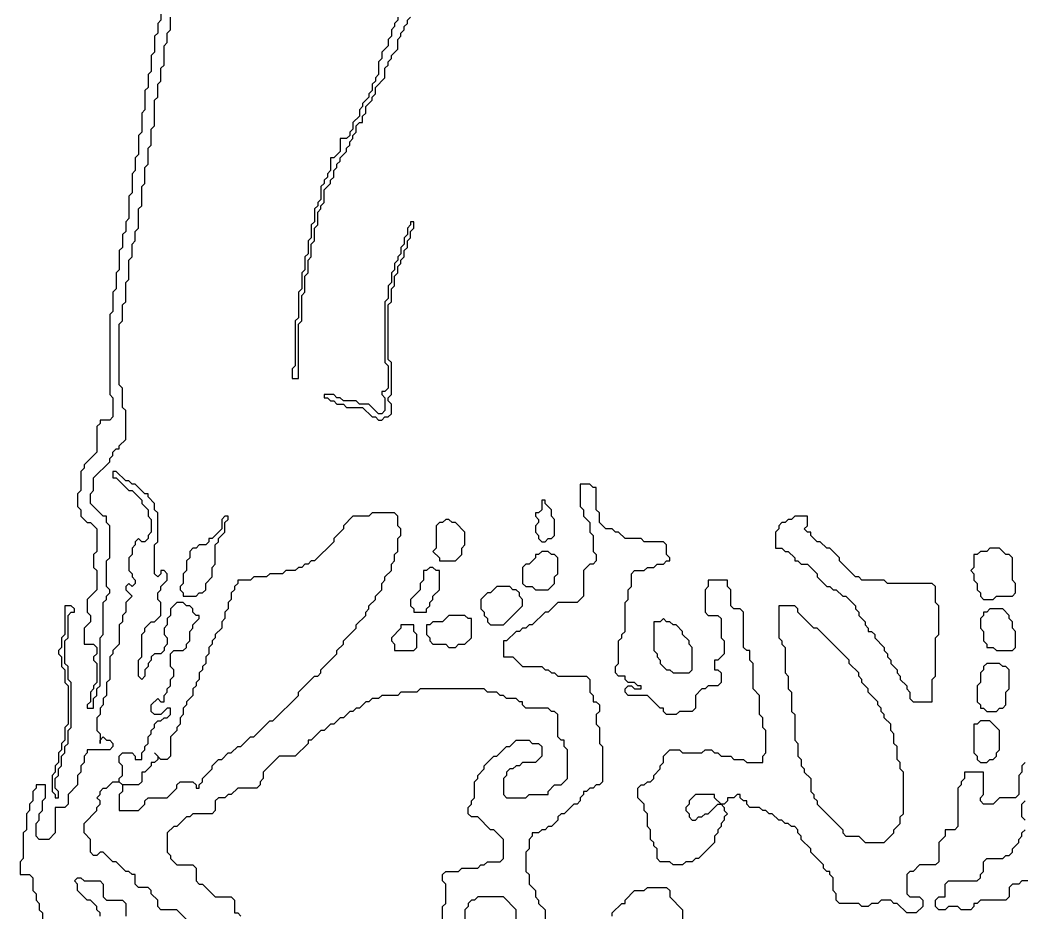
# Model space of a CAD drawing. Header units: metres. Extents: x 0 to 100, y 0 to 128.
# Drawn here: x 39.8 to 47.62, y 64.08 to 71.05 of the extents above; entities that cross this region are included whole.
import ezdxf

# ---------------------------------------------------------------- set-up
doc = ezdxf.new("R2010")
doc.units = ezdxf.units.M

msp = doc.modelspace()

# ---------------------------------------------------------------- linework, layer by layer
for points in [[(40.9, 71.15), (40.9, 71.05), (40.875, 71.025), (40.875, 70.95), (40.85, 70.925), (40.85, 70.8), (40.825, 70.775), (40.825, 70.65), (40.8, 70.625), (40.8, 70.525), (40.775, 70.5), (40.775, 70.35), (40.75, 70.325), (40.75, 70.175), (40.725, 70.15), (40.725, 70), (40.7, 69.975), (40.7, 69.875), (40.675, 69.85), (40.675, 69.7), (40.65, 69.675), (40.65, 69.5), (40.625, 69.475), (40.625, 69.4), (40.6, 69.375), (40.6, 69.275), (40.575, 69.25), (40.575, 69.1), (40.55, 69.075), (40.55, 68.95), (40.525, 68.925), (40.525, 68.775), (40.5, 68.75), (40.5, 68.125), (40.525, 68.1), (40.525, 67.95), (40.5, 67.925), (40.425, 67.925), (40.425, 67.9), (40.4, 67.875), (40.4, 67.675), (40.3, 67.575), (40.3, 67.55), (40.275, 67.525), (40.275, 67.375), (40.25, 67.35), (40.25, 67.25), (40.275, 67.225), (40.275, 67.175), (40.325, 67.125), (40.35, 67.125), (40.4, 67.075), (40.4, 66.9), (40.375, 66.875), (40.375, 66.775), (40.4, 66.75), (40.4, 66.6), (40.325, 66.525), (40.325, 66.425), (40.35, 66.4), (40.35, 66.35), (40.3, 66.3), (40.3, 66.175), (40.375, 66.175), (40.4, 66.15), (40.4, 66.1), (40.375, 66.075), (40.375, 66.05), (40.4, 66.025), (40.4, 65.875), (40.375, 65.85), (40.375, 65.825), (40.35, 65.8), (40.35, 65.725), (40.325, 65.7), (40.325, 65.675), (40.375, 65.675), (40.375, 65.75), (40.4, 65.775), (40.4, 65.825), (40.425, 65.85), (40.425, 66.225), (40.45, 66.25), (40.45, 66.5), (40.475, 66.525), (40.475, 66.55), (40.5, 66.575), (40.5, 66.6), (40.475, 66.625), (40.475, 66.825), (40.5, 66.85), (40.5, 67.1), (40.475, 67.125), (40.475, 67.175), (40.45, 67.175), (40.35, 67.275), (40.35, 67.35), (40.375, 67.375), (40.375, 67.475), (40.5, 67.6), (40.5, 67.625), (40.525, 67.65), (40.525, 67.675), (40.55, 67.7), (40.575, 67.7), (40.575, 67.725), (40.625, 67.775), (40.625, 68), (40.6, 68.025), (40.6, 68.175), (40.575, 68.2), (40.575, 68.675), (40.6, 68.7), (40.6, 68.825), (40.625, 68.85), (40.625, 69), (40.65, 69.025), (40.65, 69.175), (40.675, 69.2), (40.675, 69.3), (40.7, 69.325), (40.7, 69.4), (40.725, 69.425), (40.725, 69.575), (40.75, 69.6), (40.75, 69.75), (40.775, 69.775), (40.775, 69.9), (40.8, 69.925), (40.8, 70.05), (40.825, 70.075), (40.825, 70.2), (40.85, 70.225), (40.85, 70.425), (40.875, 70.45), (40.875, 70.55), (40.9, 70.575), (40.9, 70.675), (40.925, 70.7), (40.925, 70.85), (40.95, 70.875), (40.95, 70.95), (40.975, 70.975), (40.975, 71.075)], [(42.75, 71.075), (42.75, 71.05), (42.725, 71.025), (42.725, 71), (42.7, 70.975), (42.7, 70.925), (42.675, 70.9), (42.675, 70.85), (42.625, 70.8), (42.625, 70.75), (42.6, 70.725), (42.6, 70.625), (42.575, 70.6), (42.575, 70.575), (42.55, 70.55), (42.55, 70.5), (42.525, 70.475), (42.525, 70.45), (42.475, 70.4), (42.475, 70.375), (42.45, 70.35), (42.45, 70.3), (42.4, 70.25), (42.4, 70.2), (42.375, 70.175), (42.375, 70.15), (42.35, 70.125), (42.3, 70.125), (42.3, 70.025), (42.25, 69.975), (42.225, 69.975), (42.225, 69.875), (42.2, 69.85), (42.2, 69.825), (42.175, 69.8), (42.175, 69.775), (42.15, 69.75), (42.15, 69.65), (42.125, 69.625), (42.125, 69.6), (42.1, 69.575), (42.1, 69.475), (42.075, 69.45), (42.075, 69.35), (42.05, 69.325), (42.05, 69.225), (42.025, 69.2), (42.025, 69.1), (42, 69.075), (42, 68.95), (41.975, 68.925), (41.975, 68.725), (41.95, 68.7), (41.95, 68.35), (41.925, 68.325), (41.925, 68.25), (41.975, 68.25), (41.975, 68.675), (42, 68.7), (42, 68.9), (42.025, 68.925), (42.025, 69.05), (42.05, 69.075), (42.05, 69.175), (42.075, 69.2), (42.075, 69.3), (42.1, 69.325), (42.1, 69.425), (42.125, 69.45), (42.125, 69.55), (42.15, 69.575), (42.15, 69.6), (42.175, 69.625), (42.175, 69.725), (42.225, 69.775), (42.225, 69.8), (42.25, 69.825), (42.25, 69.875), (42.275, 69.9), (42.275, 69.925), (42.3, 69.95), (42.3, 69.975), (42.35, 70.025), (42.35, 70.05), (42.375, 70.075), (42.375, 70.1), (42.4, 70.125), (42.4, 70.15), (42.425, 70.175), (42.425, 70.225), (42.45, 70.25), (42.475, 70.25), (42.475, 70.3), (42.5, 70.325), (42.5, 70.375), (42.55, 70.425), (42.55, 70.45), (42.575, 70.475), (42.575, 70.525), (42.65, 70.6), (42.65, 70.675), (42.675, 70.7), (42.675, 70.725), (42.7, 70.75), (42.7, 70.775), (42.75, 70.825), (42.75, 70.9), (42.775, 70.925), (42.775, 70.95), (42.8, 70.975), (42.8, 71), (42.825, 71.025), (42.825, 71.05), (42.85, 71.075)], [(41.225, 63.9), (41.025, 64.1), (40.9, 64.1), (40.875, 64.125), (40.875, 64.175), (40.825, 64.225), (40.825, 64.25), (40.8, 64.275), (40.725, 64.275), (40.7, 64.3), (40.7, 64.375), (40.675, 64.375), (40.65, 64.4), (40.625, 64.4), (40.55, 64.475), (40.525, 64.475), (40.45, 64.55), (40.425, 64.55), (40.4, 64.525), (40.375, 64.525), (40.35, 64.55), (40.35, 64.65), (40.3, 64.7), (40.3, 64.775), (40.4, 64.875), (40.4, 64.9), (40.425, 64.925), (40.425, 64.95), (40.4, 64.975), (40.425, 65), (40.425, 65.025), (40.45, 65.05), (40.475, 65.05), (40.525, 65.1), (40.575, 65.1), (40.6, 65.075), (40.6, 65.025), (40.575, 65), (40.575, 64.875), (40.725, 64.875), (40.775, 64.925), (40.775, 64.95), (40.8, 64.975), (40.95, 64.975), (41.025, 65.05), (41.025, 65.075), (41.05, 65.1), (41.15, 65.1), (41.175, 65.075), (41.175, 65.05), (41.2, 65.05), (41.2, 65.075), (41.225, 65.1), (41.225, 65.125), (41.3, 65.2), (41.3, 65.225), (41.35, 65.275), (41.375, 65.275), (41.425, 65.325), (41.45, 65.325), (41.5, 65.375), (41.525, 65.375), (41.6, 65.45), (41.625, 65.45), (41.75, 65.575), (41.775, 65.575), (41.975, 65.775), (41.975, 65.8), (42.1, 65.925), (42.125, 65.925), (42.15, 65.95), (42.15, 65.975), (42.275, 66.1), (42.275, 66.125), (42.325, 66.175), (42.325, 66.2), (42.425, 66.3), (42.425, 66.325), (42.5, 66.4), (42.5, 66.425), (42.525, 66.45), (42.525, 66.475), (42.575, 66.525), (42.575, 66.55), (42.625, 66.6), (42.625, 66.65), (42.65, 66.675), (42.65, 66.7), (42.7, 66.75), (42.7, 66.8), (42.725, 66.825), (42.725, 66.875), (42.75, 66.9), (42.75, 67), (42.775, 67.025), (42.775, 67.075), (42.75, 67.1), (42.75, 67.175), (42.725, 67.2), (42.55, 67.2), (42.525, 67.175), (42.4, 67.175), (42.325, 67.1), (42.325, 67.075), (42.25, 67), (42.25, 66.975), (42.1, 66.825), (42.075, 66.825), (42.05, 66.8), (42.025, 66.8), (42, 66.775), (41.975, 66.775), (41.95, 66.75), (41.875, 66.75), (41.85, 66.725), (41.75, 66.725), (41.725, 66.7), (41.625, 66.7), (41.6, 66.675), (41.5, 66.675), (41.5, 66.65), (41.475, 66.625), (41.475, 66.6), (41.45, 66.575), (41.45, 66.525), (41.425, 66.5), (41.425, 66.45), (41.4, 66.425), (41.4, 66.375), (41.375, 66.35), (41.375, 66.3), (41.325, 66.25), (41.325, 66.225), (41.3, 66.2), (41.3, 66.175), (41.275, 66.15), (41.275, 66.1), (41.25, 66.075), (41.25, 66.025), (41.225, 66), (41.225, 65.975), (41.2, 65.95), (41.2, 65.9), (41.175, 65.875), (41.175, 65.85), (41.15, 65.825), (41.15, 65.775), (41.1, 65.725), (41.1, 65.7), (41.075, 65.675), (41.075, 65.625), (41.05, 65.6), (41.05, 65.55), (41.025, 65.525), (41.025, 65.5), (40.975, 65.45), (40.975, 65.3), (40.95, 65.275), (40.9, 65.275), (40.85, 65.325), (40.875, 65.3), (40.875, 65.275), (40.85, 65.25), (40.825, 65.25), (40.825, 65.225), (40.775, 65.175), (40.75, 65.175), (40.75, 65.1), (40.725, 65.075), (40.6, 65.075), (40.575, 65.1), (40.575, 65.125), (40.6, 65.15), (40.6, 65.225), (40.575, 65.25), (40.575, 65.3), (40.6, 65.325), (40.675, 65.325), (40.7, 65.3), (40.7, 65.275), (40.75, 65.275), (40.75, 65.325), (40.775, 65.35), (40.775, 65.375), (40.8, 65.4), (40.8, 65.45), (40.825, 65.475), (40.825, 65.5), (40.85, 65.525), (40.85, 65.55), (40.875, 65.575), (40.9, 65.575), (40.925, 65.6), (40.95, 65.6), (40.975, 65.625), (40.975, 65.675), (40.95, 65.675), (40.9, 65.625), (40.85, 65.625), (40.825, 65.65), (40.825, 65.7), (40.875, 65.75), (40.9, 65.725), (40.925, 65.725), (40.925, 65.775), (40.95, 65.8), (40.95, 65.825), (40.975, 65.85), (40.975, 65.9), (41, 65.925), (41, 65.975), (40.975, 66), (40.975, 66.1), (41, 66.125), (41.075, 66.125), (41.1, 66.15), (41.1, 66.175), (41.125, 66.2), (41.125, 66.275), (41.15, 66.3), (41.15, 66.325), (41.2, 66.375), (41.2, 66.4), (41.175, 66.4), (41.15, 66.425), (41.15, 66.45), (41.125, 66.475), (41.1, 66.475), (41.075, 66.5), (41.025, 66.5), (40.975, 66.45), (40.975, 66.4), (40.95, 66.375), (40.95, 66.325), (40.925, 66.3), (40.925, 66.25), (40.95, 66.225), (40.95, 66.175), (40.925, 66.15), (40.925, 66.125), (40.9, 66.1), (40.85, 66.1), (40.825, 66.075), (40.825, 66.05), (40.8, 66.025), (40.8, 66), (40.775, 65.975), (40.775, 65.925), (40.75, 65.9), (40.725, 65.925), (40.725, 66.05), (40.75, 66.075), (40.75, 66.25), (40.775, 66.275), (40.775, 66.3), (40.825, 66.35), (40.85, 66.35), (40.9, 66.4), (40.9, 66.5), (40.875, 66.525), (40.875, 66.575), (40.9, 66.6), (40.9, 66.625), (40.95, 66.675), (40.95, 66.725), (40.925, 66.75), (40.9, 66.75), (40.9, 66.725), (40.875, 66.7), (40.85, 66.725), (40.85, 66.95), (40.875, 66.975), (40.875, 67.2), (40.85, 67.225), (40.85, 67.275), (40.8, 67.325), (40.8, 67.35), (40.775, 67.35), (40.7, 67.425), (40.675, 67.425), (40.65, 67.45), (40.625, 67.45), (40.55, 67.525), (40.525, 67.525), (40.525, 67.475), (40.55, 67.475), (40.65, 67.375), (40.675, 67.375), (40.75, 67.3), (40.75, 67.275), (40.8, 67.225), (40.8, 67.175), (40.825, 67.15), (40.825, 67.05), (40.8, 67.025), (40.8, 67), (40.775, 66.975), (40.75, 66.975), (40.725, 67), (40.7, 66.975), (40.7, 66.95), (40.675, 66.925), (40.675, 66.875), (40.65, 66.85), (40.65, 66.75), (40.675, 66.725), (40.675, 66.7), (40.7, 66.675), (40.7, 66.65), (40.675, 66.625), (40.65, 66.65), (40.625, 66.625), (40.625, 66.6), (40.675, 66.55), (40.625, 66.5), (40.625, 66.425), (40.6, 66.4), (40.6, 66.35), (40.575, 66.325), (40.575, 66.175), (40.525, 66.125), (40.525, 66.1), (40.5, 66.075), (40.5, 65.9), (40.475, 65.875), (40.475, 65.775), (40.45, 65.75), (40.45, 65.7), (40.425, 65.675), (40.425, 65.625), (40.4, 65.6), (40.4, 65.5), (40.425, 65.475), (40.425, 65.4), (40.425, 65.425), (40.45, 65.45), (40.475, 65.425), (40.5, 65.425), (40.525, 65.4), (40.525, 65.375), (40.5, 65.35), (40.325, 65.35), (40.325, 65.325), (40.3, 65.3), (40.3, 65.25), (40.275, 65.225), (40.275, 65.175), (40.25, 65.15), (40.25, 65.075), (40.175, 65), (40.175, 64.925), (40.15, 64.9), (40.075, 64.9), (40.075, 64.7), (40.025, 64.65), (39.95, 64.65), (39.925, 64.675), (39.925, 64.775), (39.95, 64.8), (39.95, 64.85), (39.975, 64.875), (39.975, 64.95), (40, 64.975), (40, 65.075), (39.925, 65.075), (39.925, 65.05), (39.9, 65.025), (39.9, 64.95), (39.875, 64.925), (39.875, 64.875), (39.85, 64.85), (39.85, 64.725), (39.825, 64.7), (39.825, 64.5), (39.8, 64.475), (39.8, 64.375), (39.875, 64.375), (39.9, 64.35), (39.9, 64.25), (39.925, 64.225), (39.925, 64.175), (39.95, 64.15), (39.95, 64.1), (39.975, 64.075), (39.975, 64)], [(47.65, 65.25), (47.625, 65.225), (47.625, 65.175), (47.6, 65.15), (47.6, 65), (47.575, 64.975), (47.45, 64.975), (47.4, 64.925), (47.325, 64.925), (47.3, 64.95), (47.3, 64.975), (47.325, 65), (47.325, 65.175), (47.175, 65.175), (47.175, 65.125), (47.15, 65.1), (47.15, 65.075), (47.125, 65.05), (47.125, 64.75), (47.1, 64.725), (47.025, 64.725), (47.025, 64.675), (46.975, 64.625), (46.975, 64.475), (46.95, 64.45), (46.825, 64.45), (46.775, 64.4), (46.75, 64.4), (46.725, 64.375), (46.725, 64.225), (46.75, 64.2), (46.825, 64.2), (46.85, 64.175), (46.85, 64.125), (46.8, 64.075), (46.725, 64.075), (46.65, 64.15), (46.625, 64.15), (46.6, 64.175), (46.525, 64.175), (46.5, 64.15), (46.45, 64.15), (46.425, 64.125), (46.375, 64.125), (46.35, 64.15), (46.2, 64.15), (46.175, 64.175), (46.175, 64.225), (46.15, 64.25), (46.15, 64.35), (46.125, 64.375), (46.125, 64.4), (46.1, 64.4), (46.075, 64.425), (46.075, 64.45), (45.975, 64.55), (45.975, 64.575), (45.9, 64.65), (45.9, 64.675), (45.875, 64.7), (45.875, 64.725), (45.85, 64.75), (45.825, 64.75), (45.8, 64.775), (45.775, 64.775), (45.75, 64.8), (45.725, 64.8), (45.675, 64.85), (45.65, 64.85), (45.625, 64.875), (45.6, 64.875), (45.575, 64.9), (45.5, 64.9), (45.475, 64.925), (45.475, 64.95), (45.45, 64.95), (45.425, 64.975), (45.425, 65), (45.4, 65), (45.375, 64.975), (45.325, 64.975), (45.325, 64.95), (45.3, 64.925), (45.275, 64.925), (45.225, 64.975), (45.225, 65), (45.075, 65), (45.025, 64.95), (45.025, 64.925), (45, 64.9), (45, 64.875), (45.025, 64.85), (45.025, 64.825), (45.05, 64.8), (45.075, 64.8), (45.1, 64.825), (45.125, 64.825), (45.15, 64.85), (45.175, 64.85), (45.25, 64.925), (45.275, 64.925), (45.3, 64.9), (45.3, 64.875), (45.325, 64.85), (45.3, 64.825), (45.3, 64.8), (45.275, 64.775), (45.275, 64.75), (45.25, 64.725), (45.25, 64.7), (45.225, 64.675), (45.225, 64.625), (45.1, 64.5), (45.075, 64.5), (45.05, 64.475), (45, 64.475), (44.975, 64.45), (44.9, 64.45), (44.875, 64.475), (44.8, 64.475), (44.775, 64.5), (44.775, 64.575), (44.75, 64.6), (44.75, 64.625), (44.725, 64.65), (44.725, 64.725), (44.7, 64.75), (44.7, 64.85), (44.675, 64.875), (44.675, 64.925), (44.625, 64.975), (44.625, 65.05), (44.65, 65.075), (44.675, 65.075), (44.7, 65.1), (44.725, 65.1), (44.75, 65.125), (44.75, 65.15), (44.8, 65.2), (44.8, 65.225), (44.825, 65.25), (44.825, 65.3), (44.875, 65.35), (44.95, 65.35), (44.975, 65.325), (45.125, 65.325), (45.15, 65.35), (45.2, 65.35), (45.225, 65.325), (45.25, 65.325), (45.275, 65.3), (45.35, 65.3), (45.375, 65.275), (45.45, 65.275), (45.475, 65.25), (45.6, 65.25), (45.6, 65.3), (45.625, 65.325), (45.625, 65.5), (45.6, 65.525), (45.6, 65.6), (45.575, 65.625), (45.575, 65.775), (45.525, 65.825), (45.525, 66.025), (45.5, 66.05), (45.5, 66.125), (45.475, 66.125), (45.45, 66.15), (45.45, 66.425), (45.425, 66.45), (45.375, 66.45), (45.35, 66.475), (45.35, 66.6), (45.325, 66.625), (45.325, 66.675), (45.175, 66.675), (45.175, 66.625), (45.15, 66.6), (45.15, 66.425), (45.175, 66.4), (45.25, 66.4), (45.275, 66.375), (45.275, 66.225), (45.3, 66.2), (45.3, 66.1), (45.25, 66.05), (45.225, 66.05), (45.225, 65.975), (45.25, 65.975), (45.275, 65.95), (45.275, 65.875), (45.25, 65.85), (45.175, 65.85), (45.15, 65.825), (45.125, 65.825), (45.075, 65.775), (45.075, 65.675), (45.05, 65.65), (44.95, 65.65), (44.925, 65.625), (44.85, 65.625), (44.825, 65.65), (44.825, 65.675), (44.8, 65.675), (44.7, 65.775), (44.55, 65.775), (44.525, 65.8), (44.525, 65.825), (44.55, 65.85), (44.575, 65.85), (44.6, 65.825), (44.65, 65.825), (44.65, 65.85), (44.625, 65.85), (44.6, 65.875), (44.55, 65.875), (44.525, 65.9), (44.525, 65.925), (44.475, 65.925), (44.45, 65.95), (44.45, 66), (44.475, 66.025), (44.475, 66.2), (44.5, 66.225), (44.5, 66.25), (44.525, 66.275), (44.525, 66.5), (44.55, 66.525), (44.55, 66.6), (44.575, 66.625), (44.575, 66.725), (44.6, 66.75), (44.675, 66.75), (44.7, 66.775), (44.75, 66.775), (44.775, 66.8), (44.825, 66.8), (44.85, 66.825), (44.875, 66.825), (44.875, 66.85), (44.85, 66.875), (44.85, 66.95), (44.825, 66.975), (44.675, 66.975), (44.65, 67), (44.525, 67), (44.475, 67.05), (44.45, 67.05), (44.425, 67.075), (44.375, 67.075), (44.325, 67.125), (44.325, 67.2), (44.3, 67.225), (44.3, 67.4), (44.275, 67.4), (44.25, 67.425), (44.175, 67.425), (44.175, 67.25), (44.2, 67.225), (44.2, 67.175), (44.25, 67.125), (44.25, 67.05), (44.275, 67.025), (44.275, 66.9), (44.3, 66.875), (44.3, 66.825), (44.275, 66.8), (44.25, 66.8), (44.2, 66.75), (44.2, 66.55), (44.15, 66.5), (44, 66.5), (43.925, 66.425), (43.9, 66.425), (43.8, 66.325), (43.775, 66.325), (43.75, 66.3), (43.725, 66.3), (43.7, 66.275), (43.675, 66.275), (43.6, 66.2), (43.575, 66.2), (43.575, 66.075), (43.65, 66.075), (43.725, 66), (43.875, 66), (43.9, 65.975), (43.925, 65.975), (43.95, 65.95), (43.975, 65.95), (44, 65.925), (44.225, 65.925), (44.25, 65.9), (44.25, 65.8), (44.275, 65.775), (44.275, 65.725), (44.3, 65.725), (44.325, 65.7), (44.325, 65.65), (44.3, 65.625), (44.3, 65.55), (44.325, 65.525), (44.325, 65.4), (44.35, 65.375), (44.35, 65.1), (44.325, 65.075), (44.3, 65.075), (44.275, 65.05), (44.25, 65.05), (44.225, 65.025), (44.2, 65.025), (44.2, 65), (44.175, 64.975), (44.175, 64.95), (44.15, 64.925), (44.125, 64.925), (44.05, 64.85), (44.025, 64.85), (44, 64.825), (44, 64.8), (43.95, 64.75), (43.925, 64.75), (43.9, 64.725), (43.875, 64.725), (43.85, 64.7), (43.8, 64.7), (43.8, 64.675), (43.775, 64.65), (43.775, 64.575), (43.75, 64.55), (43.75, 64.4), (43.775, 64.375), (43.775, 64.3), (43.825, 64.25), (43.825, 64.2), (43.85, 64.175), (43.85, 64.15), (43.9, 64.1), (43.9, 64.025)], [(43.1, 64.025), (43.1, 64.125), (43.125, 64.15), (43.125, 64.3), (43.1, 64.325), (43.1, 64.375), (43.125, 64.4), (43.225, 64.4), (43.25, 64.425), (43.375, 64.425), (43.4, 64.45), (43.425, 64.45), (43.45, 64.475), (43.55, 64.475), (43.575, 64.5), (43.575, 64.65), (43.5, 64.725), (43.475, 64.725), (43.375, 64.825), (43.325, 64.825), (43.3, 64.85), (43.3, 64.9), (43.325, 64.925), (43.325, 64.95), (43.35, 64.975), (43.35, 65.1), (43.375, 65.125), (43.375, 65.15), (43.425, 65.2), (43.425, 65.225), (43.5, 65.3), (43.525, 65.3), (43.6, 65.375), (43.625, 65.375), (43.675, 65.425), (43.775, 65.425), (43.8, 65.4), (43.85, 65.4), (43.875, 65.375), (43.875, 65.3), (43.825, 65.25), (43.725, 65.25), (43.7, 65.225), (43.675, 65.225), (43.65, 65.2), (43.625, 65.2), (43.6, 65.175), (43.6, 65.15), (43.575, 65.125), (43.575, 65), (43.6, 64.975), (43.75, 64.975), (43.775, 65), (43.925, 65), (43.925, 65.025), (43.975, 65.075), (44.025, 65.075), (44.075, 65.125), (44.075, 65.35), (44.05, 65.375), (44.05, 65.425), (44.025, 65.425), (44, 65.45), (44, 65.625), (43.975, 65.65), (43.95, 65.65), (43.925, 65.675), (43.75, 65.675), (43.725, 65.7), (43.725, 65.725), (43.7, 65.725), (43.675, 65.75), (43.6, 65.75), (43.575, 65.775), (43.55, 65.775), (43.525, 65.8), (43.45, 65.8), (43.425, 65.825), (42.925, 65.825), (42.9, 65.8), (42.775, 65.8), (42.75, 65.775), (42.625, 65.775), (42.6, 65.75), (42.55, 65.75), (42.525, 65.725), (42.5, 65.725), (42.45, 65.675), (42.425, 65.675), (42.4, 65.65), (42.375, 65.65), (42.325, 65.6), (42.3, 65.6), (42.25, 65.55), (42.225, 65.55), (42.175, 65.5), (42.15, 65.5), (42.075, 65.425), (42.05, 65.425), (42.05, 65.4), (41.95, 65.3), (41.825, 65.3), (41.7, 65.175), (41.7, 65.125), (41.675, 65.1), (41.675, 65.075), (41.65, 65.05), (41.5, 65.05), (41.45, 65), (41.425, 65), (41.4, 64.975), (41.35, 64.975), (41.325, 64.95), (41.325, 64.875), (41.3, 64.85), (41.15, 64.85), (41.125, 64.825), (41.1, 64.825), (41.025, 64.75), (41, 64.75), (40.95, 64.7), (40.95, 64.55), (40.975, 64.525), (40.975, 64.5), (41.025, 64.45), (41.15, 64.45), (41.175, 64.425), (41.175, 64.325), (41.2, 64.3), (41.225, 64.3), (41.325, 64.2), (41.45, 64.2), (41.475, 64.175), (41.475, 64.075), (41.5, 64.075), (41.525, 64.05)], [(47.65, 64.8), (47.625, 64.825), (47.625, 64.925), (47.65, 64.95)], [(47.675, 64.325), (47.625, 64.325), (47.6, 64.3), (47.55, 64.3), (47.525, 64.275), (47.525, 64.2), (47.5, 64.175), (47.3, 64.175), (47.275, 64.15), (47.25, 64.15), (47.25, 64.125), (47.225, 64.1), (47.15, 64.1), (47.125, 64.125), (47.05, 64.125), (47.025, 64.1), (46.975, 64.1), (46.95, 64.125), (46.95, 64.175), (46.975, 64.2), (47.025, 64.2), (47.025, 64.3), (47.05, 64.325), (47.275, 64.325), (47.3, 64.35), (47.3, 64.375), (47.325, 64.4), (47.325, 64.475), (47.35, 64.5), (47.475, 64.5), (47.5, 64.525), (47.525, 64.525), (47.55, 64.55), (47.55, 64.575), (47.6, 64.625), (47.6, 64.65), (47.625, 64.675), (47.625, 64.7), (47.65, 64.725)], [(40.425, 64.05), (40.425, 64.075), (40.4, 64.1), (40.4, 64.125), (40.35, 64.175), (40.325, 64.175), (40.25, 64.25), (40.25, 64.3), (40.225, 64.325), (40.25, 64.35), (40.275, 64.35), (40.3, 64.325), (40.425, 64.325), (40.45, 64.3), (40.45, 64.2), (40.475, 64.175), (40.6, 64.175), (40.625, 64.15), (40.625, 64.05)], [(44.425, 64.05), (44.425, 64.075), (44.5, 64.15), (44.525, 64.15), (44.525, 64.175), (44.6, 64.25), (44.675, 64.25), (44.7, 64.275), (44.85, 64.275), (44.875, 64.25), (44.875, 64.2), (44.975, 64.1), (44.975, 63.925)], [(43.675, 63.825), (43.675, 64.1), (43.575, 64.2), (43.375, 64.2), (43.35, 64.175), (43.325, 64.175), (43.3, 64.15), (43.3, 64.125), (43.275, 64.1), (43.275, 63.925)]]:
    msp.add_lwpolyline(points)
for points in [[(42.85, 69.475), (42.85, 69.45), (42.825, 69.425), (42.825, 69.375), (42.8, 69.35), (42.8, 69.3), (42.775, 69.275), (42.775, 69.225), (42.75, 69.2), (42.75, 69.175), (42.725, 69.15), (42.725, 69.1), (42.7, 69.075), (42.7, 69), (42.675, 68.975), (42.675, 68.875), (42.65, 68.85), (42.65, 68.375), (42.675, 68.35), (42.675, 68.175), (42.65, 68.15), (42.625, 68.15), (42.625, 68.125), (42.65, 68.1), (42.65, 68), (42.625, 67.975), (42.6, 67.975), (42.525, 68.05), (42.45, 68.05), (42.425, 68.075), (42.325, 68.075), (42.3, 68.1), (42.275, 68.1), (42.25, 68.125), (42.175, 68.125), (42.175, 68.1), (42.2, 68.1), (42.225, 68.075), (42.25, 68.075), (42.275, 68.05), (42.325, 68.05), (42.35, 68.025), (42.475, 68.025), (42.55, 67.95), (42.575, 67.95), (42.6, 67.925), (42.625, 67.925), (42.65, 67.95), (42.675, 67.95), (42.7, 67.975), (42.7, 68.05), (42.675, 68.075), (42.675, 68.1), (42.7, 68.125), (42.7, 68.375), (42.675, 68.4), (42.675, 68.825), (42.7, 68.85), (42.7, 68.95), (42.725, 68.975), (42.725, 69.05), (42.75, 69.075), (42.75, 69.125), (42.775, 69.15), (42.775, 69.175), (42.8, 69.2), (42.8, 69.25), (42.825, 69.275), (42.825, 69.325), (42.85, 69.35), (42.85, 69.4), (42.875, 69.425), (42.875, 69.475)], [(43.875, 67.3), (43.875, 67.225), (43.85, 67.2), (43.825, 67.2), (43.825, 67.175), (43.85, 67.15), (43.85, 67.125), (43.825, 67.1), (43.825, 67.05), (43.85, 67.025), (43.85, 67), (43.875, 66.975), (43.9, 66.975), (43.925, 67), (43.95, 67), (43.975, 67.025), (43.975, 67.15), (43.95, 67.175), (43.95, 67.225), (43.9, 67.275), (43.9, 67.3)], [(41.4, 67.175), (41.375, 67.15), (41.375, 67.075), (41.3, 67), (41.275, 67), (41.275, 66.975), (41.25, 66.95), (41.2, 66.95), (41.175, 66.925), (41.15, 66.925), (41.125, 66.9), (41.125, 66.85), (41.1, 66.825), (41.1, 66.75), (41.075, 66.725), (41.075, 66.65), (41.05, 66.625), (41.05, 66.6), (41.075, 66.575), (41.075, 66.55), (41.175, 66.55), (41.2, 66.575), (41.225, 66.575), (41.25, 66.6), (41.25, 66.65), (41.3, 66.7), (41.3, 66.775), (41.325, 66.8), (41.325, 66.95), (41.35, 66.975), (41.35, 67), (41.4, 67.05), (41.4, 67.125), (41.425, 67.15), (41.425, 67.175)], [(43.125, 67.15), (43.1, 67.125), (43.075, 67.125), (43.05, 67.1), (43.05, 66.925), (43.025, 66.9), (43.075, 66.85), (43.075, 66.825), (43.2, 66.825), (43.25, 66.875), (43.25, 66.925), (43.275, 66.95), (43.275, 67.05), (43.2, 67.125), (43.175, 67.125), (43.15, 67.15)], [(45.85, 67.175), (45.825, 67.15), (45.8, 67.15), (45.775, 67.125), (45.75, 67.125), (45.725, 67.1), (45.725, 67.075), (45.7, 67.05), (45.7, 66.925), (45.75, 66.925), (45.775, 66.9), (45.8, 66.9), (45.85, 66.85), (45.85, 66.825), (45.875, 66.825), (45.9, 66.8), (45.95, 66.8), (46.025, 66.725), (46.025, 66.7), (46.1, 66.625), (46.125, 66.625), (46.15, 66.6), (46.175, 66.6), (46.225, 66.55), (46.25, 66.55), (46.325, 66.475), (46.325, 66.45), (46.35, 66.425), (46.35, 66.4), (46.4, 66.35), (46.4, 66.325), (46.425, 66.3), (46.425, 66.275), (46.45, 66.275), (46.475, 66.25), (46.475, 66.225), (46.55, 66.15), (46.55, 66.125), (46.575, 66.1), (46.575, 66.075), (46.6, 66.05), (46.6, 66.025), (46.65, 65.975), (46.65, 65.95), (46.675, 65.925), (46.675, 65.9), (46.725, 65.85), (46.725, 65.825), (46.75, 65.8), (46.75, 65.75), (46.775, 65.725), (46.925, 65.725), (46.925, 65.9), (46.95, 65.925), (46.95, 66.225), (46.975, 66.25), (46.975, 66.475), (46.95, 66.5), (46.95, 66.625), (46.925, 66.65), (46.575, 66.65), (46.55, 66.675), (46.375, 66.675), (46.35, 66.7), (46.325, 66.7), (46.2, 66.825), (46.2, 66.85), (46.125, 66.925), (46.1, 66.925), (46.05, 66.975), (46.025, 66.975), (45.975, 67.025), (45.975, 67.05), (45.95, 67.05), (45.925, 67.075), (45.95, 67.1), (45.95, 67.175)], [(47.375, 66.925), (47.35, 66.9), (47.3, 66.9), (47.275, 66.875), (47.25, 66.875), (47.25, 66.775), (47.225, 66.75), (47.25, 66.725), (47.25, 66.675), (47.275, 66.65), (47.275, 66.6), (47.3, 66.575), (47.3, 66.55), (47.325, 66.525), (47.4, 66.525), (47.425, 66.55), (47.55, 66.55), (47.575, 66.575), (47.575, 66.65), (47.55, 66.675), (47.55, 66.85), (47.525, 66.875), (47.5, 66.875), (47.45, 66.925)], [(43.875, 66.9), (43.85, 66.875), (43.825, 66.875), (43.825, 66.85), (43.775, 66.8), (43.75, 66.8), (43.725, 66.775), (43.725, 66.65), (43.75, 66.625), (43.8, 66.625), (43.825, 66.6), (43.925, 66.6), (43.975, 66.65), (43.975, 66.7), (44, 66.725), (44, 66.85), (43.975, 66.875), (43.95, 66.875), (43.925, 66.9)], [(43, 66.775), (42.975, 66.75), (42.95, 66.75), (42.95, 66.675), (42.925, 66.65), (42.925, 66.6), (42.85, 66.525), (42.85, 66.475), (42.875, 66.45), (42.875, 66.425), (42.975, 66.425), (42.975, 66.45), (43, 66.475), (43, 66.5), (43.025, 66.525), (43.025, 66.55), (43.075, 66.6), (43.075, 66.75), (43.05, 66.75), (43.025, 66.775)], [(43.525, 66.625), (43.475, 66.575), (43.45, 66.575), (43.4, 66.525), (43.4, 66.45), (43.425, 66.425), (43.425, 66.4), (43.45, 66.375), (43.45, 66.35), (43.475, 66.325), (43.575, 66.325), (43.725, 66.475), (43.725, 66.525), (43.7, 66.55), (43.7, 66.575), (43.675, 66.6), (43.65, 66.6), (43.625, 66.625)], [(40.15, 66.475), (40.15, 66.25), (40.125, 66.225), (40.125, 66.15), (40.1, 66.125), (40.1, 66.1), (40.125, 66.075), (40.125, 66), (40.15, 65.975), (40.15, 65.875), (40.175, 65.85), (40.175, 65.55), (40.15, 65.525), (40.15, 65.425), (40.125, 65.4), (40.125, 65.35), (40.1, 65.325), (40.1, 65.25), (40.075, 65.225), (40.075, 65.175), (40.05, 65.15), (40.05, 65.025), (40.075, 65), (40.075, 64.975), (40.1, 64.975), (40.1, 65.025), (40.075, 65.05), (40.075, 65.125), (40.1, 65.15), (40.1, 65.2), (40.125, 65.225), (40.125, 65.3), (40.15, 65.325), (40.15, 65.375), (40.175, 65.4), (40.175, 65.5), (40.2, 65.525), (40.2, 65.875), (40.175, 65.9), (40.175, 66), (40.15, 66.025), (40.15, 66.2), (40.175, 66.225), (40.175, 66.4), (40.2, 66.425), (40.225, 66.425), (40.225, 66.45), (40.2, 66.475)], [(45.725, 66.475), (45.725, 66.225), (45.75, 66.2), (45.75, 66.175), (45.775, 66.15), (45.775, 65.95), (45.8, 65.925), (45.8, 65.825), (45.825, 65.8), (45.825, 65.65), (45.85, 65.625), (45.85, 65.425), (45.875, 65.4), (45.875, 65.3), (45.9, 65.275), (45.9, 65.225), (45.925, 65.2), (45.925, 65.175), (45.975, 65.125), (45.975, 65.025), (46, 65), (46, 64.975), (46.025, 64.95), (46.025, 64.925), (46.225, 64.725), (46.225, 64.7), (46.25, 64.675), (46.35, 64.675), (46.4, 64.625), (46.55, 64.625), (46.625, 64.7), (46.625, 64.725), (46.675, 64.775), (46.675, 64.825), (46.7, 64.85), (46.7, 65.175), (46.675, 65.2), (46.675, 65.25), (46.65, 65.275), (46.65, 65.375), (46.625, 65.4), (46.625, 65.475), (46.6, 65.5), (46.6, 65.55), (46.55, 65.6), (46.55, 65.625), (46.525, 65.65), (46.525, 65.675), (46.5, 65.7), (46.5, 65.725), (46.425, 65.8), (46.425, 65.825), (46.375, 65.875), (46.375, 65.9), (46.35, 65.925), (46.35, 65.95), (46.275, 66.025), (46.275, 66.05), (46.025, 66.3), (46, 66.3), (45.875, 66.425), (45.875, 66.45), (45.85, 66.475)], [(47.375, 66.45), (47.35, 66.425), (47.325, 66.425), (47.325, 66.4), (47.3, 66.375), (47.3, 66.3), (47.325, 66.275), (47.325, 66.2), (47.35, 66.175), (47.35, 66.15), (47.4, 66.15), (47.425, 66.125), (47.55, 66.125), (47.575, 66.15), (47.575, 66.275), (47.55, 66.3), (47.55, 66.35), (47.525, 66.375), (47.525, 66.4), (47.475, 66.45)], [(43.15, 66.4), (43.1, 66.35), (43.025, 66.35), (43, 66.325), (42.975, 66.325), (42.975, 66.25), (43, 66.225), (43, 66.2), (43.025, 66.175), (43.125, 66.175), (43.15, 66.15), (43.2, 66.15), (43.225, 66.175), (43.275, 66.175), (43.325, 66.225), (43.325, 66.375), (43.3, 66.375), (43.275, 66.4)], [(44.825, 66.375), (44.8, 66.35), (44.75, 66.35), (44.75, 66.125), (44.775, 66.1), (44.775, 66.075), (44.8, 66.05), (44.8, 66.025), (44.85, 65.975), (44.875, 65.975), (44.9, 65.95), (45.025, 65.95), (45.05, 65.975), (45.05, 66.15), (45.025, 66.175), (45.025, 66.2), (44.975, 66.25), (44.975, 66.275), (44.925, 66.325), (44.9, 66.325), (44.875, 66.35), (44.85, 66.35)], [(42.775, 66.325), (42.775, 66.3), (42.7, 66.225), (42.7, 66.2), (42.725, 66.175), (42.725, 66.125), (42.875, 66.125), (42.9, 66.15), (42.9, 66.25), (42.875, 66.275), (42.875, 66.325)], [(47.35, 66.025), (47.325, 66), (47.325, 65.975), (47.3, 65.95), (47.3, 65.875), (47.275, 65.85), (47.275, 65.725), (47.3, 65.7), (47.3, 65.675), (47.325, 65.675), (47.35, 65.65), (47.425, 65.65), (47.45, 65.675), (47.475, 65.675), (47.5, 65.7), (47.5, 65.8), (47.525, 65.825), (47.525, 65.975), (47.5, 66), (47.475, 66), (47.45, 66.025)], [(47.3, 65.575), (47.275, 65.55), (47.25, 65.55), (47.25, 65.325), (47.275, 65.3), (47.275, 65.275), (47.3, 65.25), (47.35, 65.25), (47.375, 65.275), (47.4, 65.275), (47.425, 65.3), (47.425, 65.325), (47.45, 65.35), (47.45, 65.5), (47.375, 65.575)]]:
    msp.add_lwpolyline(points, close=True)

doc.saveas('drawing.dxf')
